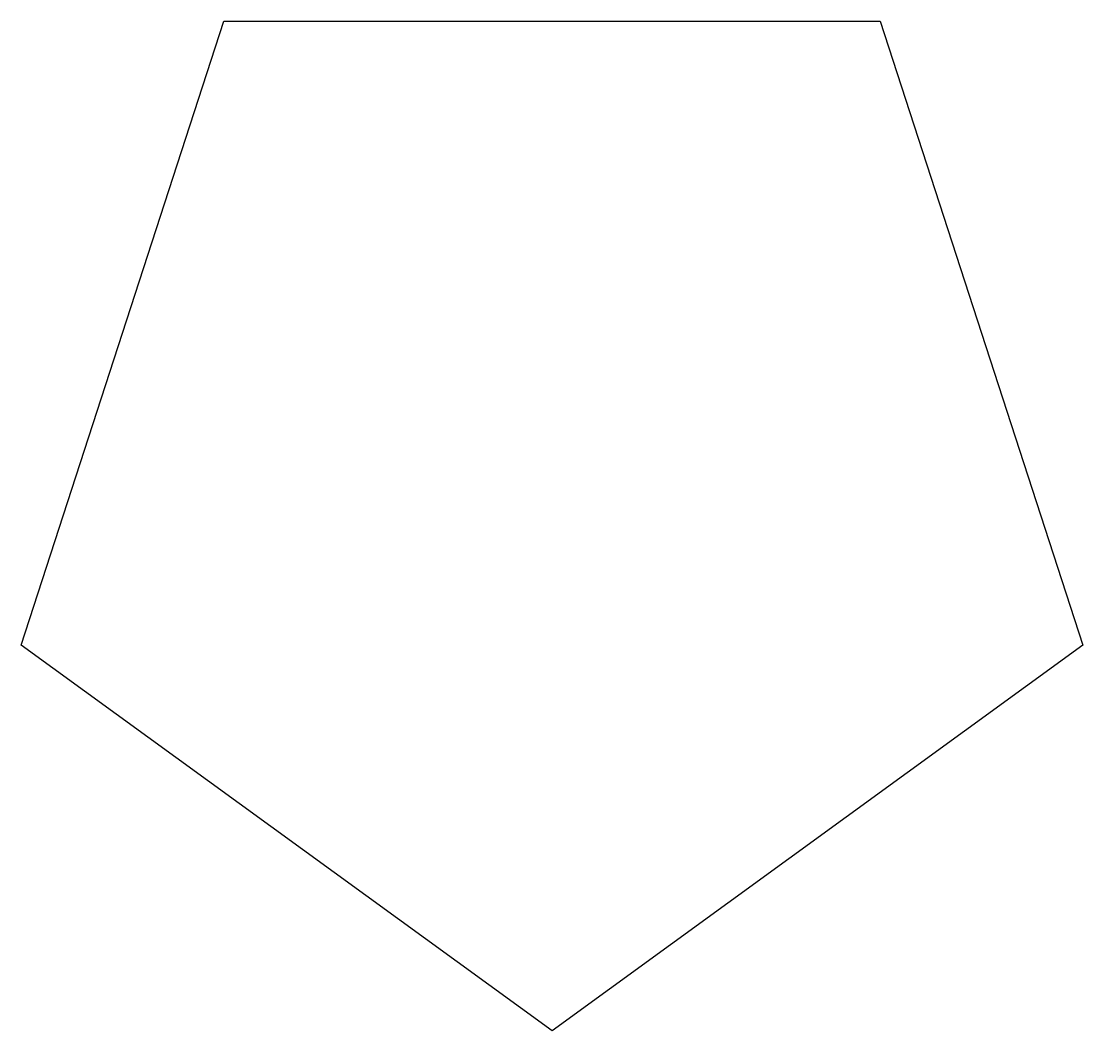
# Model space of a CAD drawing. Header units: millimetres. Extents: x -39.6 to 39.6, y 11.4 to 86.8.
import ezdxf

# ---------------------------------------------------------------- set-up
doc = ezdxf.new("R2010")
doc.units = ezdxf.units.MM
doc.layers.get('0').update_dxf_attribs({"linetype": 'CONTINUOUS'})

msp = doc.modelspace()

# ---------------------------------------------------------------- linework, layer by layer
msp.add_lwpolyline([(-39.642, 40.194), (-24.5, 86.795), (24.5, 86.795), (39.642, 40.194), (0, 11.392)], close=True)

doc.saveas('drawing.dxf')
